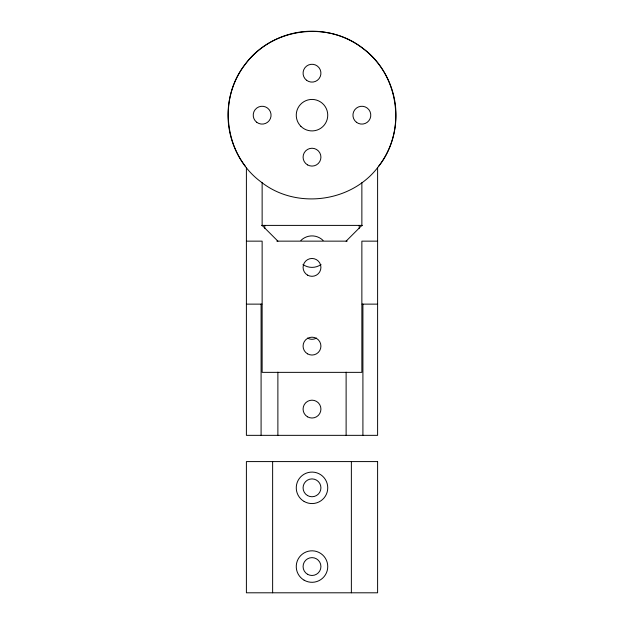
<?xml version="1.0" encoding="UTF-8"?>
<svg xmlns="http://www.w3.org/2000/svg" width="624" height="624" viewBox="0 0 624 624"><rect width="100%" height="100%" fill="white"/><g stroke="black" fill="none" stroke-linecap="round" stroke-linejoin="round"><path stroke-width="0.94" d="M378.628 166.296C406.7 131.266 399.305 75.13 363.121 48.555C328.084 20.483 271.955 27.869 245.372 64.054C217.3 99.091 224.695 155.228 260.879 181.802C295.916 209.875 352.045 202.488 378.628 166.296A83.975 83.975 0 0 0 368.737 53.266A83.975 83.975 0 0 0 255.263 53.266A83.975 83.975 0 0 0 245.372 166.296M346.117 241.145L361.865 225.397M261.862 225.397L362.138 225.397M246.394 241.145L262.135 241.145L262.135 372.356L361.865 372.356L361.865 241.145L377.606 241.145M276.838 241.145L347.162 241.145M246.394 304.13L261.947 304.13M362.053 304.13L377.606 304.13M262.135 225.397L277.883 241.145M377.606 167.458L377.606 435.341L246.394 435.341L246.394 167.458M362.911 304.13L362.911 435.341M361.865 182.645L361.865 225.802M359.237 225.397L359.237 228.314M351.367 461.588L351.367 592.8M346.117 372.161L346.117 435.341M277.883 372.161L277.883 435.341M272.633 461.588L272.633 592.8M264.763 225.397L264.763 228.314M262.135 182.645L262.135 225.802M261.089 304.13L261.089 435.341M321.032 264.537A15.748 15.748 0 0 1 302.968 264.537M300.869 240.505A15.748 15.748 0 0 1 323.131 240.505M316.462 338.099A8.923 8.923 0 0 1 307.538 338.099M377.606 461.588L246.394 461.588L246.394 592.8L377.606 592.8L377.606 461.588M356.429 122.257A8.923 8.923 0 0 0 370.711 116.345A8.923 8.923 0 0 0 358.449 106.938A8.923 8.923 0 0 0 356.429 122.257M307.538 164.892A8.923 8.923 0 0 0 320.923 157.17A8.923 8.923 0 0 0 307.538 149.44A8.923 8.923 0 0 0 307.538 164.892M306.571 80.27A8.923 8.923 0 0 0 320.845 74.35A8.923 8.923 0 0 0 308.584 64.943A8.923 8.923 0 0 0 306.571 80.27M307.538 353.847A8.923 8.923 0 0 0 320.923 346.117A8.923 8.923 0 0 0 307.538 338.387A8.923 8.923 0 0 0 307.538 353.847M307.538 275.114A8.923 8.923 0 0 0 320.923 267.384A8.923 8.923 0 0 0 307.538 259.662A8.923 8.923 0 0 0 307.538 275.114M256.706 122.257A8.923 8.923 0 0 0 270.988 116.345A8.923 8.923 0 0 0 258.726 106.938A8.923 8.923 0 0 0 256.706 122.257M300.869 126.313A15.748 15.748 0 0 0 327.21 119.254A15.748 15.748 0 0 0 307.928 99.965A15.748 15.748 0 0 0 300.869 126.313M307.538 416.824A8.923 8.923 0 0 0 320.923 409.102A8.923 8.923 0 0 0 307.538 401.372A8.923 8.923 0 0 0 307.538 416.824M304.13 501.462A15.748 15.748 0 0 0 327.748 487.828A15.748 15.748 0 0 0 304.13 474.193A15.748 15.748 0 0 0 304.13 501.462M304.13 580.195A15.748 15.748 0 0 0 327.748 566.561A15.748 15.748 0 0 0 304.13 552.919A15.748 15.748 0 0 0 304.13 580.195M307.538 574.283A8.923 8.923 0 0 0 320.923 566.561A8.923 8.923 0 0 0 307.538 558.831A8.923 8.923 0 0 0 307.538 574.283M307.538 495.557A8.923 8.923 0 0 0 320.923 487.828A8.923 8.923 0 0 0 307.538 480.098A8.923 8.923 0 0 0 307.538 495.557"/></g></svg>
